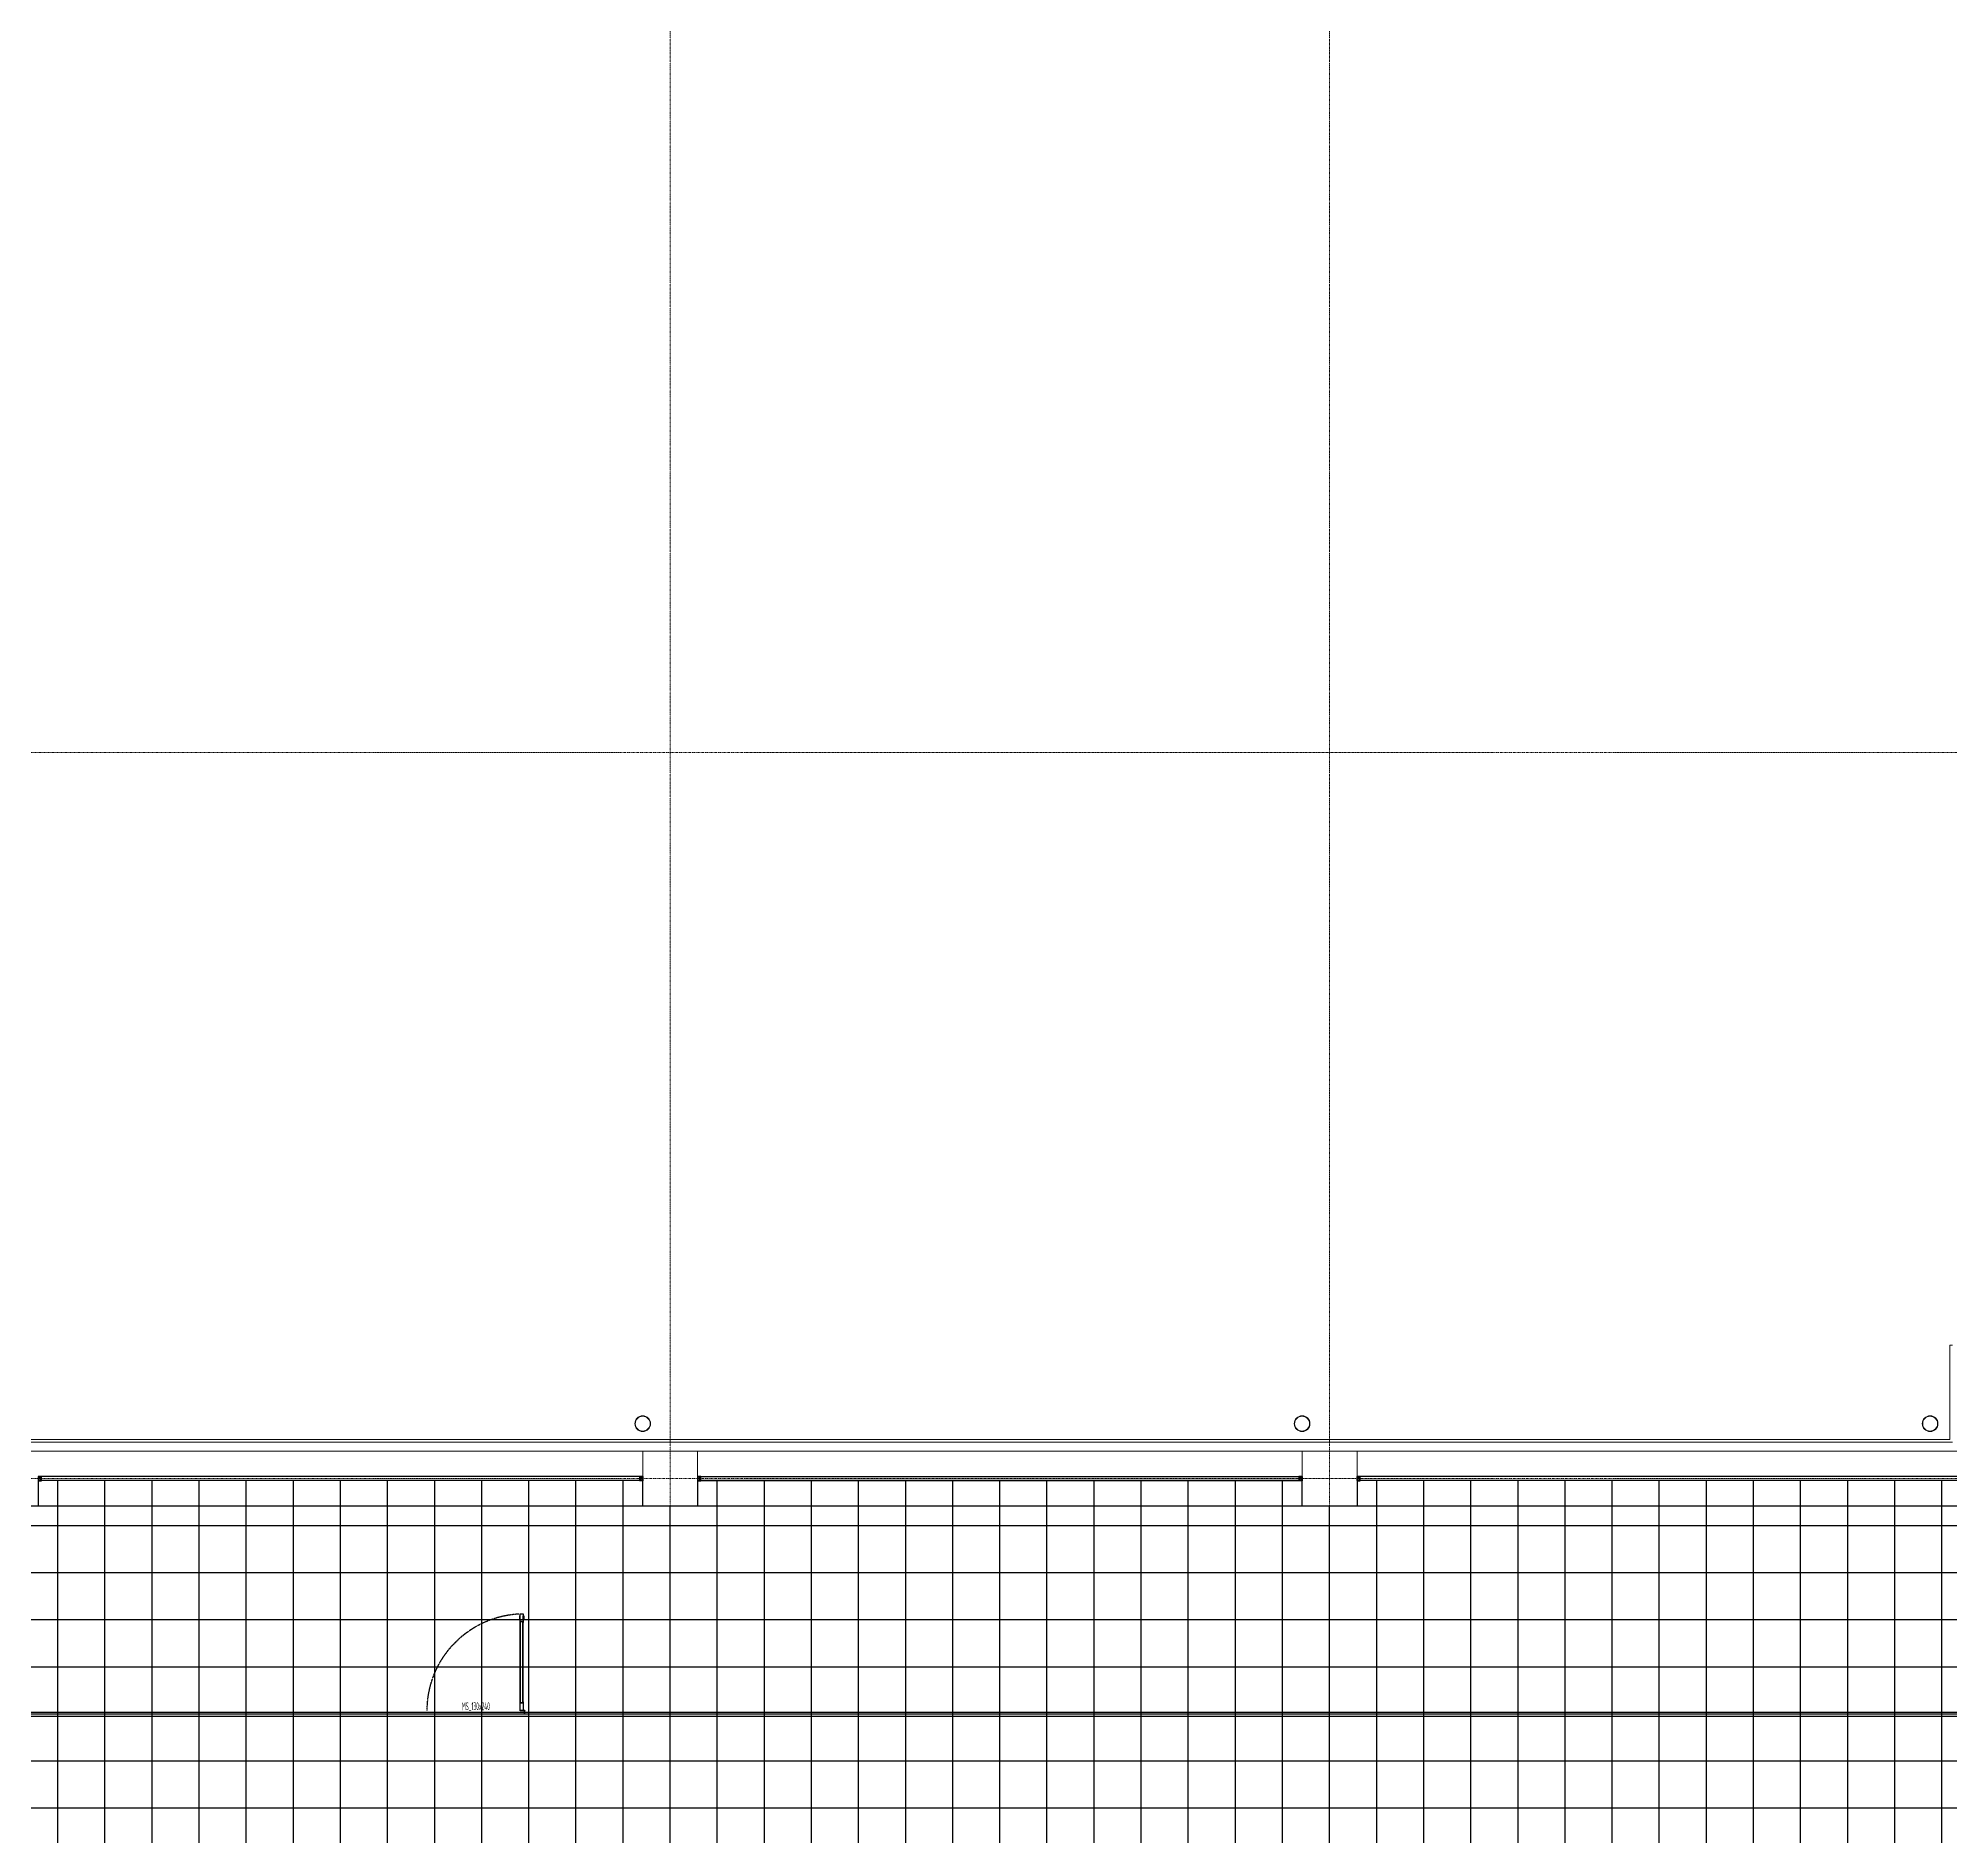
# Model space of a CAD drawing. Extents: x -32000 to 290600, y -96057 to 131250.
# Drawn here: x 102350 to 126700, y 85450 to 108350 of the extents above; entities that cross this region are included whole.
import ezdxf
from ezdxf.enums import TextEntityAlignment as Align

# ---------------------------------------------------------------- set-up
doc = ezdxf.new("R2010")
doc.units = 0
doc.linetypes.add('H12PL3$0$JJP_三點線', pattern=[0.9, 0.3, -0.15, 0, -0.15, 0, -0.15, 0, -0.15])
doc.linetypes.add('XFDP30-200K$0$HIDDEN', pattern=[0.3, 0.2, -0.1])
for name, color, linetype in [('H12PL3$0$A-OBJE-MEP', 252, 'Continuous'), ('H12PL3$0$A-WALL-EX', 252, 'Continuous'), ('H12PL3$0$S-COL', 252, 'Continuous'), ('H12PL3$0$S-GRID', 252, 'Continuous'), ('XFDP30-200K$0$A-Door (200K)', 2, 'Continuous'), ('XFDP30-200K$0$A-Partition-Col (200K)', 1, 'Continuous'), ('XFDP30-200K$0$A-W-P1S (200K)', 2, 'Continuous'), ('XFDP30-200K$0$A-W-R1 (Rockwool) (200K)', 2, 'Continuous'), ('XFDR30-200K$0$A-R-Plan(200K)', 141, 'Continuous')]:
    doc.layers.add(name, color=color, linetype=linetype)
doc.layers.add('XFDP30-200K$0$A-Area (200K)', color=7, linetype='Continuous', plot=False)
doc.layers.add('XFDR30-200K$0$A-Area (200K)', color=171, linetype='Continuous', plot=False)
doc.styles.add('XFDP30-200K$0$AA-TXT', font='isocp.shx', dxfattribs={"width": 0.8, "bigfont": 'china.shx'})

# ---------------------------------------------------------------- blocks, each defined once
blk = doc.blocks.new('XFDP30-200K$0$TP1-50-Partition_Col-side')
blk.add_lwpolyline([(-2.5, -4), (-2.5, -3.9), (-2.6, -3.9), (-2.5, -3), (-2.5, -0.3), (-2.4, -0.2), (-0.7, -0.2), (-0.5, -0.2), (-0.1, -0.2), (0, -0.2), (0, -0.2), (0.5, -0.2), (0.6, -0.2), (2.4, -0.2), (2.5, -0.3), (2.5, -3), (2.6, -3.9), (2.5, -3.9), (2.5, -4), (2.7, -4), (2.7, 0), (-2.7, 0), (-2.7, -4)], close=True)
for points in [[(-1.6, -2.1), (-2.3, -2.1, 0.414213), (-2.4, -2.2), (-2.4, -3.6), (-2.5, -3.6), (-2.5, -2.2, -0.414213), (-2.3, -2), (-1.6, -2), (-1.6, -2.1)], [(1.6, -2.1), (2.3, -2.1, -0.414213), (2.4, -2.2), (2.4, -3.6), (2.5, -3.6), (2.5, -2.2, 0.414213), (2.3, -2), (1.6, -2), (1.6, -2.1)]]:
    blk.add_lwpolyline(points, format="xyb")
blk.add_lwpolyline([(2.2, -3.6), (-2.2, -3.6, -0.414214), (-2.3, -3.5), (-2.3, -2.6, -0.414214), (-2.2, -2.5), (-1.3, -2.5, 0.414214), (-1.1, -2.3), (-1.1, -2.2, 0.414214), (-1.3, -2.1), (-1.9, -2.1), (-1.9, -2.1), (-1.3, -2.1, -0.414214), (-1.2, -2.2), (-1.2, -2.3, -0.414214), (-1.3, -2.4), (-2.2, -2.4, 0.414214), (-2.4, -2.6), (-2.4, -3.5, 0.414214), (-2.2, -3.6), (2.2, -3.6, 0.414214), (2.4, -3.5), (2.4, -2.6, 0.414214), (2.2, -2.4), (1.3, -2.4, -0.414214), (1.2, -2.3), (1.2, -2.2, -0.414214), (1.3, -2.1), (1.9, -2.1), (1.9, -2.1), (1.3, -2.1, 0.414214), (1.1, -2.2), (1.1, -2.3, 0.414214), (1.3, -2.5), (2.2, -2.5, -0.414214), (2.3, -2.6), (2.3, -3.5, -0.414214)], format="xyb", close=True)
blk = doc.blocks.new('XFDP30-200K$0$GAD2205')
blk.add_lwpolyline([(0, 1), (0, 1), (-18, 1, -0.414214), (-18, 2), (-18, 3, -0.414214), (-18, 3), (-14, 3, 0.414214), (-13, 4), (-13, 4, 0.414214), (-14, 4), (-18, 4, -0.414214), (-18, 5), (-18, 12, -0.414214), (-18, 12), (-18, 12, 0.414214), (-18, 12), (-18, 14, 0.72636), (-19, 14), (-19, 13, 0.158507), (-19, 13), (-19, 0, 0.414214), (-19, 0), (19, 0, 0.414214), (19, 0), (19, 13, 0.158507), (19, 13), (19, 14, 0.72636), (18, 14), (18, 12, 0.414214), (18, 12, -0.414214), (18, 12), (18, 5, -0.414214), (18, 4), (14, 4, 0.414214), (13, 4), (13, 4, 0.414214), (14, 3), (18, 3, -0.414214), (18, 3), (18, 2, -0.414214), (18, 1), (0, 1)], format="xyb", close=True)
blk = doc.blocks.new('XFDP30-200K$0$Door-S130a')
for p, q in [((8.8, 120.4), (8.8, 125.3)), ((8.8, 125.3), (9.6, 125.3)), ((9.6, 125.3), (9.6, 120.4)), ((9.6, 120.4), (8.8, 120.4))]:
    blk.add_line(p, q)
blk.add_lwpolyline([(4.8, 120.4), (4.8, 125.3), (4, 125.3), (4, 120.4)], close=True)
at = {"ltscale": 5}
for points in [[(8.8, 117.8), (8.8, 127.9), (4.8, 127.9), (4.8, 117.8)], [(5, 117.5), (5, 14.8), (5, 14.8), (5, 117.5)], [(8.6, 14.8), (8.5, 14.8), (8.5, 117.5), (8.6, 117.5)], [(8.8, 4.3), (8.8, 14.4), (4.8, 14.4), (4.8, 4.3)]]:
    blk.add_lwpolyline(points, close=True, dxfattribs=at)
blk.add_lwpolyline([(4.8, 117.9), (4.8, 116.7, 0.158507), (4.9, 116.7), (4.9, 116.5, 0.72636), (5, 116.6), (5, 116.7, 0.414214), (5, 116.7, -0.414214), (4.9, 116.8), (4.9, 117.5, -0.414214), (5, 117.5), (5.4, 117.5, 0.414214), (5.4, 117.5), (5.4, 117.6, 0.414214), (5.4, 117.6), (5, 117.6, -0.414214), (4.9, 117.6), (4.9, 117.8, -0.414214), (5, 117.8), (6.8, 117.8), (6.8, 117.8), (6.8, 117.8), (8.6, 117.8, -0.414214), (8.6, 117.8), (8.6, 117.6, -0.414214), (8.6, 117.6), (8.2, 117.6, 0.414214), (8.1, 117.6), (8.1, 117.5, 0.414214), (8.2, 117.5), (8.6, 117.5, -0.414214), (8.6, 117.5), (8.6, 116.8, -0.414214), (8.6, 116.7), (8.6, 116.7, 0.414214), (8.6, 116.7), (8.6, 116.6, 0.72636), (8.6, 116.5), (8.7, 116.7, 0.158507), (8.7, 116.7), (8.7, 117.9, 0.414214), (8.7, 117.9), (4.9, 117.9, 0.414214)], format="xyb", close=True, dxfattribs=at)
at = {"ltscale": 500}
for points in [[(3.2, -0.6), (3.2, 3.9), (3, 3.9), (3, -0.6)], [(8.5, 4.8), (4, 4.8), (4, 4.6), (8.5, 4.6)]]:
    blk.add_lwpolyline(points, close=True, dxfattribs=at)
at = {"linetype": 'XFDP30-200K$0$HIDDEN', "ltscale": 0.1}
blk.add_arc((3.4, 4.4), 123.6, 0, 86.7594, dxfattribs=at)
at = {"ltscale": 500, "extrusion": (0, 0, -1)}
blk.add_ellipse((3.4, 4.4), major_axis=(-0.495, 0.495), ratio=1, start_param=5.497787, end_param=11.780972, dxfattribs=at)
at = {"ltscale": 5, "xscale": 0.1000000000058208, "yscale": 0.1000000000058208, "zscale": 0.1000000000058208}
blk.add_blockref('XFDP30-200K$0$GAD2205', (6.8, 14.3), dxfattribs=at)
at = {"color": 9, "style": 'XFDP30-200K$0$AA-TXT', "width": 0.45}
blk.add_attdef('130X240', text='', height=10, dxfattribs=at).set_placement((65, 10), align=Align.MIDDLE_CENTER)
blk = doc.blocks.new('XFDP30-200K')
at = {"layer": 'XFDP30-200K$0$A-Area (200K)'}
blk.add_lwpolyline([(174600, 89650), (43650, 89650), (43650, 85450), (18450, 85450), (18450, 60390), (23000, 60390), (23000, 55815), (18449, 55815), (18449, 350), (127550, 350), (127550, -2100), (150850, -2100), (150850, 350), (174600, 350)], close=True, dxfattribs=at)
at = {"layer": 'XFDP30-200K$0$A-W-P1S (200K)'}
for p, q in [((43775, 87025), (174600, 87025)), ((43825, 86975), (174600, 86975))]:
    blk.add_line(p, q, dxfattribs=at)
at = {"layer": 'XFDP30-200K$0$A-W-R1 (Rockwool) (200K)'}
for p, q in [((110050, 90025, 0), (102350, 90025, 0)), ((110050, 89975, 0), (102350, 89975, 0)), ((110750, 90025, 0), (118450, 90025, 0)), ((110750, 89975, 0), (118450, 89975, 0)), ((126850, 90025, 0), (119150, 90025, 0)), ((126850, 89975, 0), (119150, 89975, 0))]:
    blk.add_line(p, q, dxfattribs=at)
at = {"layer": 'XFDP30-200K$0$A-Door (200K)'}
ref = blk.add_blockref('XFDP30-200K$0$Door-S130a', (108575, 87000), dxfattribs=dict(at, xscale=-10, yscale=10, zscale=10))
ref.add_attrib('130X240', 'MS_130x240', dxfattribs={"layer": '0', "color": 9, "height": 100, "style": 'XFDP30-200K$0$AA-TXT', "width": 0.45}).set_placement((107925, 87100), align=Align.MIDDLE_CENTER)
at = {"layer": 'XFDP30-200K$0$A-Partition-Col (200K)', "yscale": 10, "zscale": 10}
for p, xscale, rotation in [((102350, 90000, 0), 10, 90.00000000000001), ((110050, 90000), -10, 270), ((110750, 90000), 10, 90.00000000000001), ((118450, 90000, 0), -10, 270), ((119150, 90000, 0), 10, 90.00000000000001)]:
    blk.add_blockref('XFDP30-200K$0$TP1-50-Partition_Col-side', p, dxfattribs=dict(at, xscale=xscale, rotation=rotation))
blk = doc.blocks.new('H12PL3')
at = {"layer": 'H12PL3$0$A-OBJE-MEP', "lineweight": 0, "flags": 128}
for points in [[(110145, 90700, 1), (109955, 90700, 1)], [(118545, 90700, 1), (118355, 90700, 1)], [(126545, 90700, 1), (126355, 90700, 1)]]:
    blk.add_lwpolyline(points, format="xyb", close=True, dxfattribs=at)
at = {"layer": 'H12PL3$0$A-OBJE-MEP', "lineweight": 0}
for centre in [(110050, 90700), (118450, 90700), (126450, 90700)]:
    blk.add_circle(centre, 100, dxfattribs=at)
at = {"layer": 'H12PL3$0$A-WALL-EX', "lineweight": 0}
for p, q in [((77050, 90465), (126700, 90465)), ((126700, 90465), (126735, 90465))]:
    blk.add_line(p, q, dxfattribs=at)
at = {"layer": 'H12PL3$0$A-WALL-EX', "lineweight": 0, "flags": 128}
for points in [[(126700, 91700), (126735, 91700)], [(126700, 91700), (126700, 90500)], [(77050, 90500), (126700, 90500)], [(77050, 90500), (126700, 90500)], [(77050, 90500), (126700, 90500)], [(77050, 90500), (126700, 90500)], [(77050, 90500), (126700, 90500)], [(126700, 90500), (77050, 90500)], [(77050, 90350), (126850, 90350)]]:
    blk.add_lwpolyline(points, dxfattribs=at)
at = {"layer": 'H12PL3$0$S-COL', "lineweight": 0, "flags": 128}
for points in [[(110050, 90350), (110050, 89650), (110750, 89650), (110750, 90350)], [(118450, 90350), (118450, 89650), (119150, 89650), (119150, 90350)]]:
    blk.add_lwpolyline(points, dxfattribs=at)
at = {"layer": 'H12PL3$0$S-GRID', "linetype": 'H12PL3$0$JJP_三點線', "lineweight": 0}
for p, q in [((110400, 128250), (110400, -28000)), ((118800, 128250), (118800, -28000)), ((-29000, 99250), (289600, 99250)), ((-29000, 90000), (289600, 90000))]:
    blk.add_line(p, q, dxfattribs=at)
blk.add_blockref('XFDP30-200K', (0, 0))
blk = doc.blocks.new('XFDR30-200K')
at = {"layer": 'XFDR30-200K$0$A-Area (200K)', "elevation": 0}
blk.add_lwpolyline([(126850, 89975), (119150, 89975), (119150, 89650), (118450, 89650), (118450, 89975), (110750, 89975), (110750, 89650), (110050, 89650), (110050, 89975), (102350, 89975), (102350, 89650), (101650, 89650), (101650, 89975), (93950, 89975), (93950, 89650), (93250, 89650), (93250, 89975), (85550, 89975), (85550, 89650), (84850, 89650), (84850, 89975), (77150, 89975), (77150, 89650), (76450, 89650)], dxfattribs=at)
at = {"layer": 'XFDR30-200K$0$A-R-Plan(200K)'}
for p, q in [((102600, 60600, 0), (102600, 89975, 0)), ((103200, 60600, 0), (103200, 89975, 0)), ((103800, 60600, 0), (103800, 89975, 0)), ((104400, 60600, 0), (104400, 89975, 0)), ((105000, 60600, 0), (105000, 89975, 0)), ((105600, 60600, 0), (105600, 89975, 0)), ((106200, 60600, 0), (106200, 89975, 0)), ((106800, 25, 0), (106800, 89975, 0)), ((107400, 25, 0), (107400, 89975, 0)), ((108000, 25, 0), (108000, 89975, 0)), ((108600, 25, 0), (108600, 89975, 0)), ((109200, 25, 0), (109200, 89975, 0)), ((109800, 25, 0), (109800, 89975, 0)), ((111000, 48600, 0), (111000, 89975, 0)), ((111600, 48600, 0), (111600, 89975, 0)), ((112200, 48600, 0), (112200, 89975, 0)), ((112800, 48600, 0), (112800, 89975, 0)), ((113400, 48600, 0), (113400, 89975, 0)), ((114000, 48600, 0), (114000, 89975, 0)), ((114600, 48600, 0), (114600, 89975, 0)), ((115200, 48600, 0), (115200, 89975, 0)), ((115800, 48600, 0), (115800, 89975, 0)), ((116400, 48600, 0), (116400, 89975, 0)), ((117000, 48600, 0), (117000, 89975, 0)), ((117600, 48600, 0), (117600, 89975, 0)), ((118200, 25, 0), (118200, 89975, 0)), ((119400, 60600, 0), (119400, 89975, 0)), ((120000, 60600, 0), (120000, 89975, 0)), ((120600, 60600, 0), (120600, 89975, 0)), ((121200, 60600, 0), (121200, 89975, 0)), ((121800, 60600, 0), (121800, 89975, 0)), ((122400, 60600, 0), (122400, 89975, 0)), ((123000, 60600, 0), (123000, 89975, 0)), ((123600, 30600, 0), (123600, 89975, 0)), ((124200, 30600, 0), (124200, 89975, 0)), ((124800, 30600, 0), (124800, 89975, 0)), ((125400, 30600, 0), (125400, 89975, 0)), ((126000, 30600, 0), (126000, 89975, 0)), ((126600, 30600, 0), (126600, 89975, 0)), ((110400, 48600), (110400, 89650)), ((118800, 60600), (118800, 89650)), ((174600, 89400), (43650, 89400)), ((174600, 88800), (43650, 88800)), ((174600, 88200), (43650, 88200)), ((174600, 87600), (43650, 87600)), ((174600, 87000), (43650, 87000)), ((174600, 86400), (43650, 86400)), ((174600, 85800), (43650, 85800))]:
    blk.add_line(p, q, dxfattribs=at)

msp = doc.modelspace()

# ---------------------------------------------------------------- block references
for name in ['H12PL3', 'XFDR30-200K']:
    msp.add_blockref(name, (0, 0))

doc.saveas('drawing.dxf')
